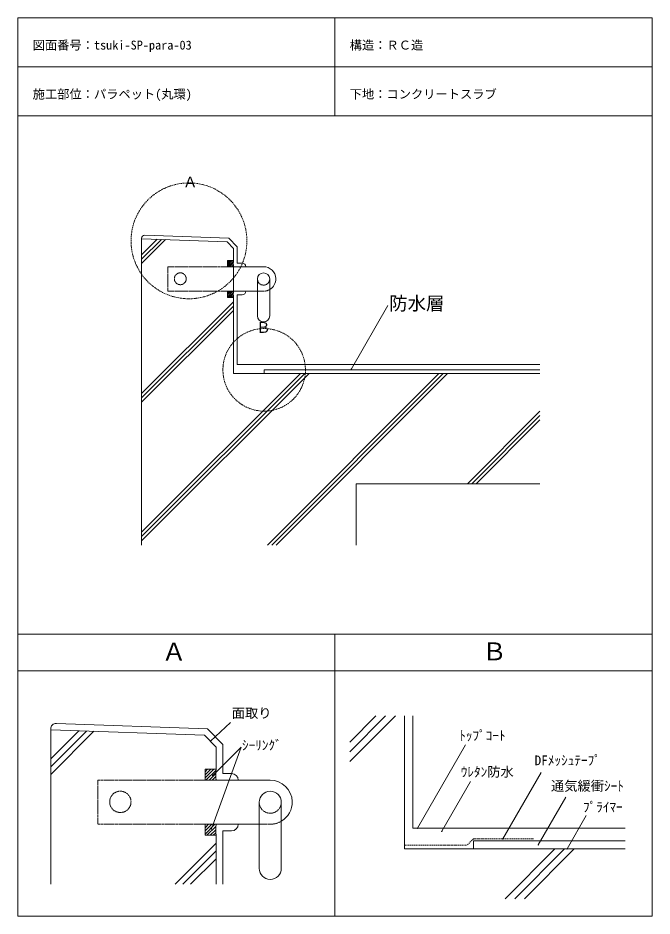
# Model space of a CAD drawing. Units: millimetres, scale not verified. Extents: x -517 to 518, y -673 to 792.
import ezdxf
from ezdxf.enums import TextEntityAlignment as Align

# ---------------------------------------------------------------- set-up
doc = ezdxf.new("R2010")
doc.units = ezdxf.units.MM
doc.header["$PDMODE"] = 32
doc.header["$PDSIZE"] = 0.8
doc.linetypes.add('DASHED1', pattern=[1.8, 1.2, -0.6])
doc.linetypes.add('DASHED2', pattern=[3, 2, -1])
doc.layers.add('0-0', color=7, linetype='Continuous', lineweight=13)
doc.styles.add('ＭＳ ゴシック', font='')
doc.styles.get('ＭＳ ゴシック').set_extended_font_data('MS Gothic')

msp = doc.modelspace()

# ---------------------------------------------------------------- linework, layer by layer
at = {"layer": '0-0'}
for p, q in [((-516.864, 792.357), (-516.864, -673.469)), ((-516.864, 792.357), (517.853, 792.357)), ((0.494, 792.357), (0.494, 632.357)), ((517.853, 792.357), (517.853, -673.469)), ((-516.864, 712.357), (517.853, 712.357)), ((-516.864, 632.357), (517.853, 632.357)), ((-315.075, 431.992), (-175.494, 427.118)), ((-315.075, 431.992), (-315.075, -68.008)), ((-315.075, 405.541), (-289.516, 431.1)), ((-315.075, 398.47), (-282.684, 430.861)), ((-315.075, 391.399), (-275.851, 430.623)), ((-175.494, 427.118), (-165.075, 416.328)), ((-165.075, 396.328), (-165.075, 416.328)), ((-116.048, 386.328), (-165.075, 386.328)), ((-165.075, 346.328), (-165.075, 386.328)), ((-126.048, 366.328), (-126.048, 306.328)), ((-106.048, 366.328), (-106.048, 306.328)), ((-126.048, 346.328), (-165.075, 346.328)), ((-315.075, 179.267), (-165.075, 329.267)), ((-165.075, 211.992), (-165.075, 336.328)), ((27.173, 219.492), (86.931, 322.996)), ((-315.075, 172.196), (-165.075, 322.196)), ((-315.075, 165.125), (-165.075, 315.125)), ((-315.075, -47.007), (-56.075, 211.992)), ((-315.075, -54.078), (-49.004, 211.992)), ((-315.075, -61.149), (-41.933, 211.992)), ((-165.075, 211.992), (334.925, 211.992)), ((-109.801, -68.008), (170.199, 211.992)), ((-102.73, -68.008), (177.27, 211.992)), ((-95.659, -68.008), (184.341, 211.992)), ((216.473, 31.992), (334.925, 150.445)), ((223.544, 31.992), (334.925, 143.374)), ((230.615, 31.992), (334.925, 136.302)), ((34.925, 31.992), (34.925, -68.008)), ((34.925, 31.992), (334.925, 31.992)), ((-516.864, -213.469), (517.853, -213.469)), ((0.494, -213.469), (0.494, -673.469)), ((-516.864, -273.469), (517.853, -273.469)), ((24.515, -421.323), (99.039, -346.799)), ((24.515, -405.413), (83.129, -346.799)), ((24.515, -389.503), (67.219, -346.799)), ((113.936, -563.95), (113.936, -346.799)), ((-169.987, -357.36), (-202.843, -387.998)), ((-463.465, -369.513), (-463.465, -621.453)), ((-212.221, -378.287), (-463.465, -369.513)), ((-463.465, -417.125), (-417.46, -371.12)), ((-463.465, -429.853), (-405.161, -371.549)), ((-463.465, -442.581), (-392.863, -371.979)), ((-212.221, -378.287), (-193.465, -397.709)), ((134.918, -530.2), (213.63, -393.867)), ((-201.191, -531.282), (-152.608, -397.722)), ((-199.098, -444.211), (-152.608, -397.722)), ((274.283, -547.45), (336.862, -439.06)), ((-105.218, -451.709), (-193.465, -451.709)), ((174.782, -535.095), (221.799, -453.659)), ((332.193, -557.2), (377.095, -479.428)), ((-123.218, -487.709), (-123.218, -595.709)), ((-87.218, -487.709), (-87.218, -595.709)), ((379.171, -563.95), (410.536, -509.625)), ((-193.465, -621.453), (-193.465, -541.709)), ((-260.499, -621.453), (-193.465, -554.418)), ((-247.772, -621.453), (-193.465, -567.146)), ((113.936, -563.95), (474.108, -563.95)), ((277.967, -645.168), (359.185, -563.95)), ((293.877, -645.168), (375.095, -563.95)), ((309.787, -645.168), (391.005, -563.95)), ((-235.044, -621.453), (-193.465, -579.874)), ((-516.864, -673.469), (517.853, -673.469))]:
    msp.add_line(p, q, dxfattribs=at)
at = {"layer": '0-0', "color": 4}
for p, q in [((-315.075, 432.818), (-315.075, 431.992)), ((-309.9, 437.815), (-172.862, 433.03)), ((-172.862, 433.03), (-159.075, 418.752)), ((-159.075, 392.328), (-159.075, 418.752)), ((-151.075, 392.328), (-159.075, 392.328)), ((-159.075, 340.328), (-159.075, 226.992)), ((-151.075, 340.328), (-159.075, 340.328)), ((-159.075, 226.992), (334.925, 226.992)), ((127.436, -346.799), (127.436, -530.2)), ((-454.151, -359.032), (-207.483, -367.646)), ((-463.465, -368.026), (-463.465, -369.513)), ((-207.483, -367.646), (-182.665, -393.346)), ((-182.665, -440.909), (-182.665, -393.346)), ((-168.265, -440.909), (-182.665, -440.909)), ((-182.665, -534.509), (-182.665, -621.453)), ((-168.265, -534.509), (-182.665, -534.509)), ((127.436, -530.2), (474.108, -530.2))]:
    msp.add_line(p, q, dxfattribs=at)
at = {"layer": '0-0', "color": 2}
for p, q in [((-175.075, 388.364), (-167.11, 396.328)), ((-175.075, 391.192), (-169.939, 396.328)), ((-175.075, 394.02), (-172.767, 396.328)), ((-175.075, 388.364), (-167.11, 396.328)), ((-175.075, 391.192), (-169.939, 396.328)), ((-175.075, 394.02), (-172.767, 396.328)), ((-174.282, 386.328), (-165.193, 395.416)), ((-174.282, 386.328), (-165.193, 395.416)), ((-171.453, 386.328), (-165.413, 392.368)), ((-171.453, 386.328), (-165.413, 392.368)), ((-168.625, 386.328), (-165.385, 389.568)), ((-168.625, 386.328), (-165.385, 389.568)), ((-165.796, 386.328), (-165.16, 386.964)), ((-165.796, 386.328), (-165.16, 386.964)), ((-175.075, 337.452), (-166.199, 346.328)), ((-175.075, 340.28), (-169.027, 346.328)), ((-175.075, 343.109), (-171.855, 346.328)), ((-175.075, 345.937), (-174.684, 346.328)), ((-173.37, 336.328), (-165.296, 344.402)), ((-170.542, 336.328), (-165.428, 341.442)), ((-167.713, 336.328), (-165.332, 338.709)), ((-211.465, -448.045), (-197.129, -433.709)), ((-211.465, -442.954), (-202.22, -433.709)), ((-211.465, -437.862), (-207.312, -433.709)), ((-211.465, -448.045), (-197.129, -433.709)), ((-211.465, -442.954), (-202.22, -433.709)), ((-211.465, -437.862), (-207.312, -433.709)), ((-210.038, -451.709), (-193.679, -435.35)), ((-210.038, -451.709), (-193.679, -435.35)), ((-204.947, -451.709), (-194.074, -440.837)), ((-204.947, -451.709), (-194.074, -440.837)), ((-199.856, -451.709), (-194.024, -445.877)), ((-199.856, -451.709), (-194.024, -445.877)), ((-194.765, -451.709), (-193.619, -450.563)), ((-194.765, -451.709), (-193.619, -450.563)), ((-211.465, -539.686), (-195.488, -523.709)), ((-211.465, -534.595), (-200.579, -523.709)), ((-211.465, -529.503), (-205.671, -523.709)), ((-211.465, -524.412), (-210.762, -523.709)), ((-208.397, -541.709), (-193.864, -527.176)), ((-203.306, -541.709), (-194.101, -532.504)), ((-198.215, -541.709), (-193.929, -537.424))]:
    msp.add_line(p, q, dxfattribs=at)
at = {"layer": '0-0', "linetype": 'DASHED1'}
for p, q in [((-272.26, 386.328), (-272.26, 346.328)), ((-272.26, 386.328), (-272.26, 346.328)), ((-165.075, 386.328), (-272.26, 386.328)), ((-165.075, 346.328), (-272.26, 346.328)), ((-126.048, 346.328), (-116.048, 346.328)), ((-386.399, -451.709), (-386.399, -523.709)), ((-386.399, -451.709), (-386.399, -523.709)), ((-193.465, -451.709), (-386.399, -451.709)), ((-193.465, -523.709), (-386.399, -523.709)), ((-123.218, -523.709), (-105.218, -523.709))]:
    msp.add_line(p, q, dxfattribs=at)
at = {"layer": '0-0', "color": 3}
for p, q in [((-115.075, 217.992), (334.925, 217.992)), ((-115.075, 217.992), (-115.075, 211.992)), ((226.436, -550.45), (474.108, -550.45)), ((226.436, -550.45), (226.436, -563.95))]:
    msp.add_line(p, q, dxfattribs=at)
at = {"layer": '0-0', "color": 5, "linetype": 'DASHED2'}
for p, q in [((226.436, -547.45), (215.936, -557.95)), ((226.436, -547.45), (325.397, -547.45)), ((113.936, -557.95), (215.936, -557.95))]:
    msp.add_line(p, q, dxfattribs=at)
at = {"layer": '0-0'}
for points in [[(-165.075, 386.328), (-175.075, 386.328), (-175.075, 396.328), (-165.075, 396.328)], [(-165.075, 346.328), (-175.075, 346.328), (-175.075, 336.328), (-165.075, 336.328)], [(-193.465, -451.709), (-211.465, -451.709), (-211.465, -433.709), (-193.465, -433.709), (-193.465, -397.709)], [(-123.218, -523.709), (-193.465, -523.709), (-211.465, -523.709), (-211.465, -541.709), (-193.465, -541.709)]]:
    msp.add_lwpolyline(points, dxfattribs=at)
at = {"layer": '0-0', "color": 1, "linetype": 'DASHED2'}
for centre, radius in [((-237.836, 428.546), 94.513), ((-115.075, 217.992), 67.35)]:
    msp.add_circle(centre, radius, dxfattribs=at)
at = {"layer": '0-0', "linetype": 'DASHED1'}
for centre, radius in [((-251.932, 366.656), 9.672), ((-349.808, -487.119), 17.41)]:
    msp.add_circle(centre, radius, dxfattribs=at)
at = {"layer": '0-0', "color": 4}
for centre, radius, start, end in [((-310.075, 432.818), 5, 88, 180), ((-151.075, 386.328), 6, 0, 90), ((-151.075, 346.328), 6, 270, 0), ((-454.465, -368.026), 9, 88, 180), ((-168.265, -451.709), 10.8, 0, 90), ((-168.265, -523.709), 10.8, 270, 0)]:
    msp.add_arc(centre, radius, start, end, dxfattribs=at)
at = {"layer": '0-0'}
for centre, radius, start, end in [((-116.048, 366.328), 20, 1.87946, 90), ((-116.048, 366.328), 10, 0, 180), ((-116.048, 366.328), 20, 300, 1.87946), ((-116.048, 306.328), 10, 180, 0), ((-105.218, -487.709), 36, 1.87946, 90), ((-105.218, -487.709), 18, 0, 180), ((-105.218, -487.709), 36, 300, 1.87946), ((-105.218, -595.709), 18, 180, 0)]:
    msp.add_arc(centre, radius, start, end, dxfattribs=at)
at = {"layer": '0-0', "linetype": 'DASHED1'}
for centre, radius, start, end in [((-116.048, 366.328), 10, 180, 1.87946), ((-116.048, 366.656), 20.285, 270, 299.53681), ((-105.218, -487.709), 18, 180, 1.87946), ((-105.218, -487.119), 36.512, 270, 299.53681)]:
    msp.add_arc(centre, radius, start, end, dxfattribs=at)
at = {"layer": '0-0', "color": 2}
for centre, major_axis in [((-156.414, 391.328), (0, 18.028)), ((-156.414, 341.328), (0, 18.028)), ((-177.877, -442.709), (0, 32.45)), ((-177.877, -532.709), (0, 32.45))]:
    msp.add_ellipse(centre, major_axis=major_axis, ratio=0.5, start_param=1.28976143, end_param=1.85183123, dxfattribs=at)
at = {"layer": '0-0'}
for p in [(27.173, 219.492), (-202.843, -387.998), (-199.098, -444.211), (-201.191, -531.282), (134.918, -530.2), (174.782, -535.095), (274.283, -547.45), (332.193, -557.2), (379.171, -563.95)]:
    msp.add_point(p, dxfattribs=at)

# ---------------------------------------------------------------- texts
at = {"layer": '0-0', "style": 'ＭＳ ゴシック'}
for s, height, p in [('図面番号：tsuki-SP-para-03', 14.66, (-492.864, 736.357)), ('構造：ＲＣ造', 14.66, (24.494, 736.357)), ('施工部位：パラペット(丸環)', 14.66, (-492.864, 656.357)), ('下地：コンクリートスラブ', 14.66, (24.494, 656.357)), ('Ａ', 17.6, (-247.742, 510.485)), ('防水層', 21.99, (89.031, 308.944)), ('Ｂ', 17.6, (-128.396, 273.124)), ('Ａ', 29.33, (-282.268, -265.32)), ('Ｂ', 29.33, (240.689, -264.973)), ('面取り', 15.85, (-167.96, -354.903)), ('ﾄｯﾌﾟｺｰﾄ', 15.85, (203.239, -391.519)), ('ｼｰﾘﾝｸﾞ', 15.85, (-151.356, -407.28)), ('DFﾒｯｼｭﾃｰﾌﾟ', 15.85, (326.282, -432.044)), ('ｳﾚﾀﾝ防水', 15.85, (205.709, -450.771)), ('通気緩衝ｼｰﾄ', 15.85, (352.969, -473.763)), ('ﾌﾟﾗｲﾏｰ', 15.85, (405.131, -508.265))]:
    msp.add_text(s, height=height, dxfattribs=at).set_placement(p, align=Align.BOTTOM_LEFT)

doc.saveas('drawing.dxf')
